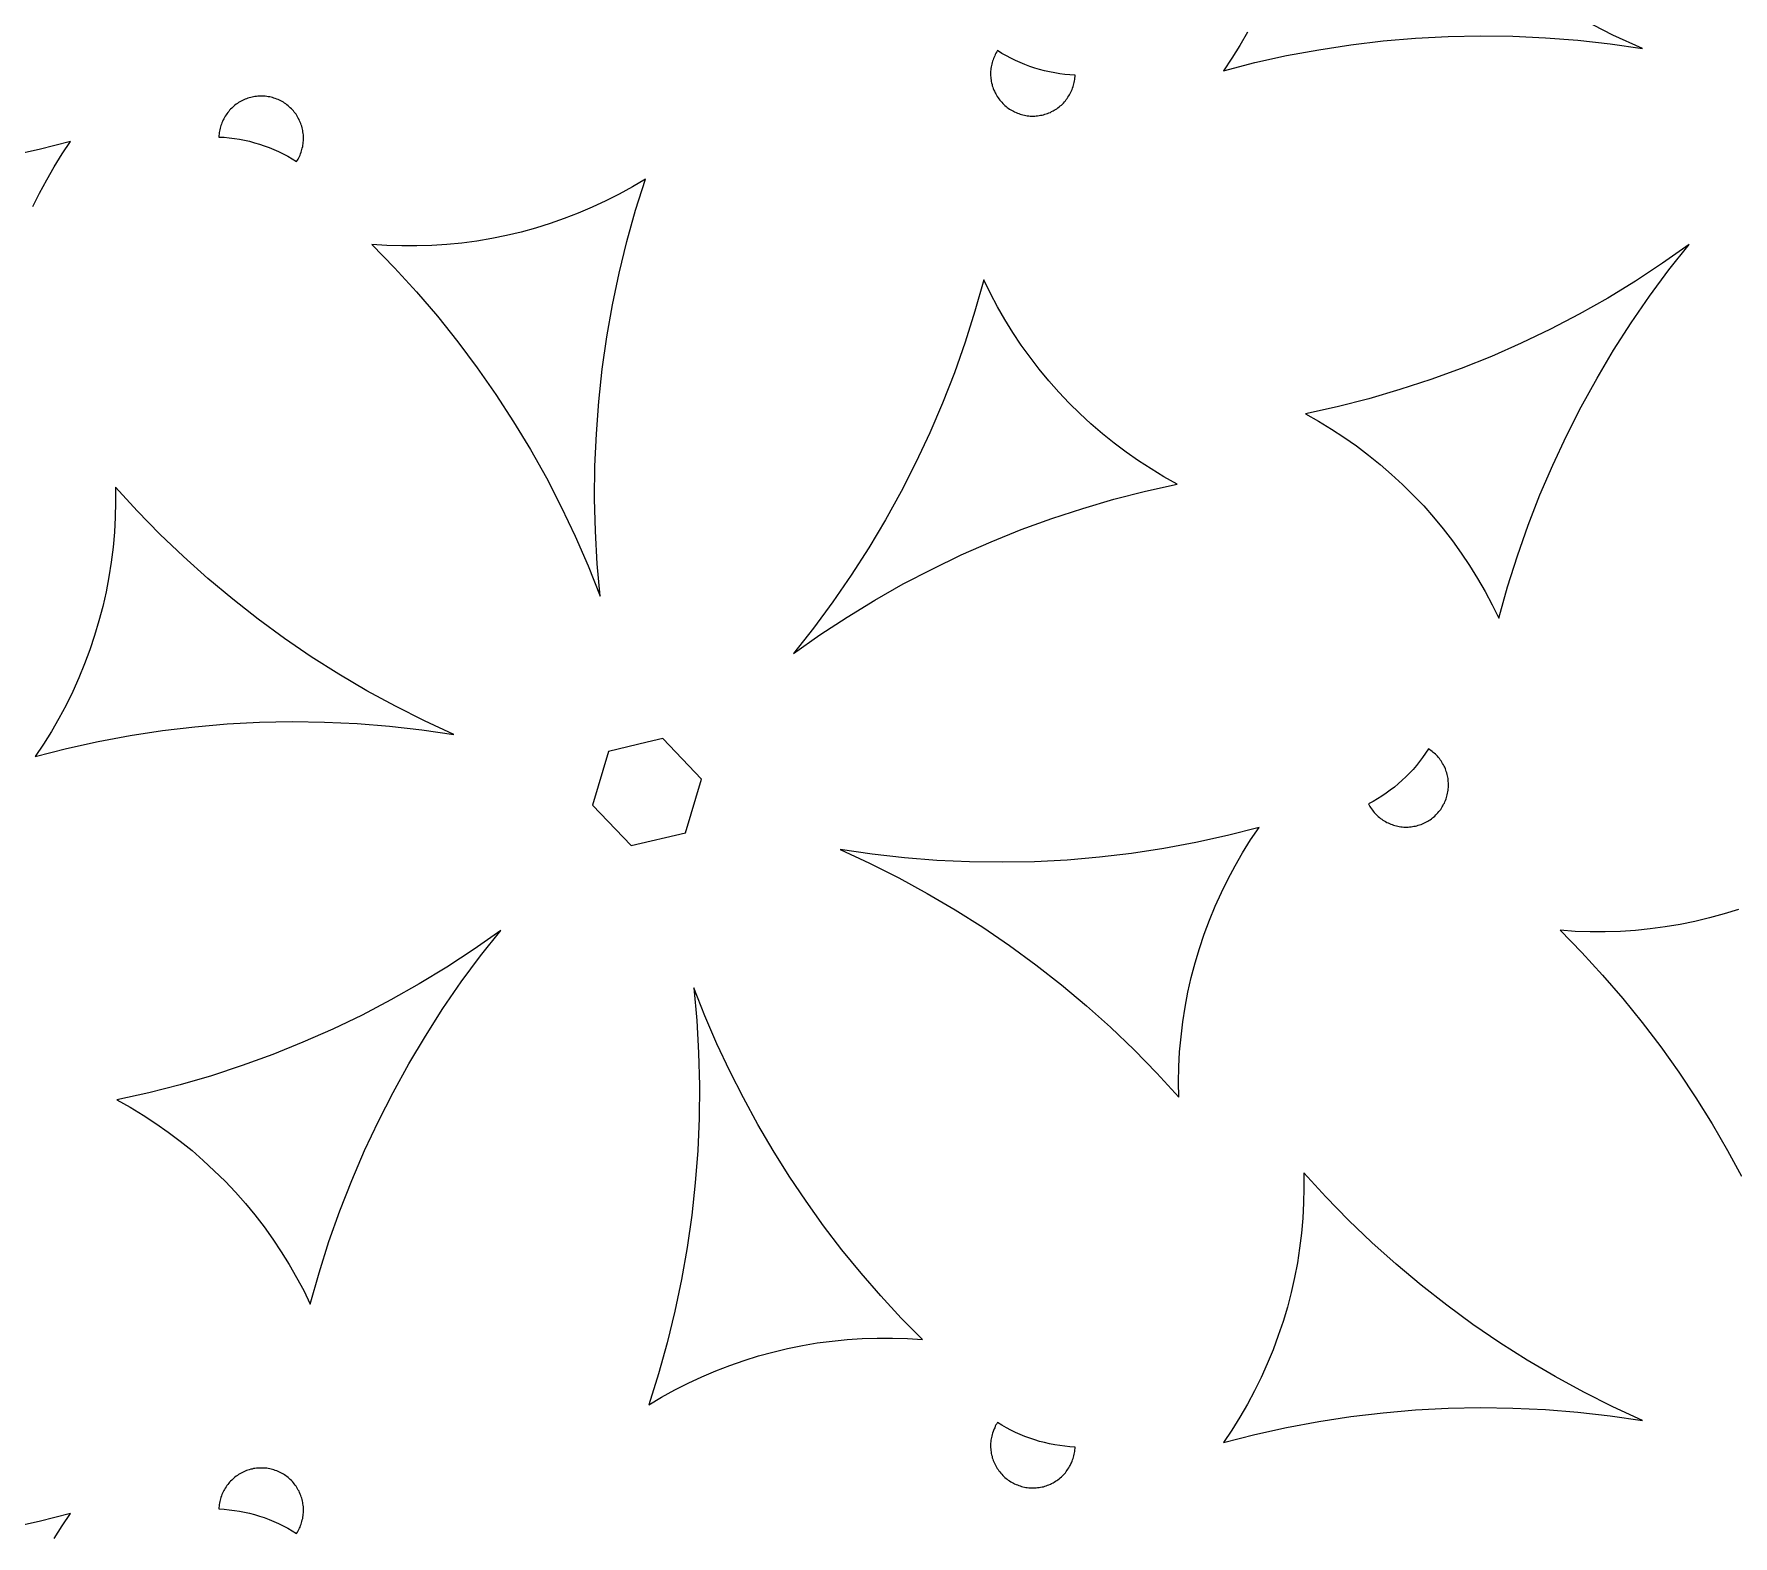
# Model space of a CAD drawing. Header units: millimetres. Extents: x 673 to 1358, y 599 to 1000.
# Drawn here: x 1140.5 to 1260.9, y 674.7 to 781.1 of the extents above; entities that cross this region are included whole.
import ezdxf

# ---------------------------------------------------------------- set-up
doc = ezdxf.new("R2010")
doc.units = ezdxf.units.MM
doc.layers.add('Layer 01', color=12, linetype='Continuous', true_color=0xde0000)

msp = doc.modelspace()

# ---------------------------------------------------------------- linework, layer by layer
at = {"layer": 'Layer 01'}
for p, q in [((1226.5, 781.2), (1225.96, 780.27)), ((1252.39, 781.01), (1250.33, 782.05)), ((1208.8, 779.91), (1208.75, 779.82)), ((1209.11, 779.71), (1208.8, 779.91)), ((1225.96, 780.27), (1225.4, 779.37)), ((1229.28, 779.55), (1231.55, 779.97)), ((1231.55, 779.97), (1233.82, 780.32)), ((1233.82, 780.32), (1236.11, 780.6)), ((1236.11, 780.6), (1238.41, 780.79)), ((1238.41, 780.79), (1240.71, 780.91)), ((1240.71, 780.91), (1243.01, 780.96)), ((1243.01, 780.96), (1245.31, 780.93)), ((1245.31, 780.93), (1247.61, 780.82)), ((1247.61, 780.82), (1249.91, 780.64)), ((1249.91, 780.64), (1252.2, 780.38)), ((1252.2, 780.38), (1254.48, 780.05)), ((1254.48, 780.05), (1252.39, 781.01)), ((1208.35, 778.75), (1208.33, 778.64)), ((1208.37, 778.85), (1208.35, 778.75)), ((1208.39, 778.95), (1208.37, 778.85)), ((1208.42, 779.05), (1208.39, 778.95)), ((1208.45, 779.15), (1208.42, 779.05)), ((1208.48, 779.25), (1208.45, 779.15)), ((1208.51, 779.35), (1208.48, 779.25)), ((1208.55, 779.45), (1208.51, 779.35)), ((1208.6, 779.54), (1208.55, 779.45)), ((1208.64, 779.64), (1208.6, 779.54)), ((1208.69, 779.73), (1208.64, 779.64)), ((1208.75, 779.82), (1208.69, 779.73)), ((1209.43, 779.53), (1209.11, 779.71)), ((1209.75, 779.36), (1209.43, 779.53)), ((1210.08, 779.2), (1209.75, 779.36)), ((1210.41, 779.05), (1210.08, 779.2)), ((1210.74, 778.91), (1210.41, 779.05)), ((1211.09, 778.78), (1210.74, 778.91)), ((1211.43, 778.67), (1211.09, 778.78)), ((1225.4, 779.37), (1224.8, 778.48)), ((1224.8, 778.48), (1227.03, 779.05)), ((1227.03, 779.05), (1229.28, 779.55)), ((1208.32, 778.54), (1208.31, 778.44)), ((1208.31, 778.44), (1208.31, 778.33)), ((1208.31, 778.33), (1208.31, 778.23)), ((1208.31, 778.23), (1208.31, 778.12)), ((1208.31, 778.12), (1208.32, 778.02)), ((1208.33, 778.64), (1208.32, 778.54)), ((1208.32, 778.02), (1208.33, 777.92)), ((1208.33, 777.92), (1208.34, 777.81)), ((1208.34, 777.81), (1208.36, 777.71)), ((1208.36, 777.71), (1208.38, 777.61)), ((1208.38, 777.61), (1208.41, 777.51)), ((1208.41, 777.51), (1208.43, 777.41)), ((1211.78, 778.57), (1211.43, 778.67)), ((1212.13, 778.47), (1211.78, 778.57)), ((1212.49, 778.39), (1212.13, 778.47)), ((1212.85, 778.32), (1212.49, 778.39)), ((1213.21, 778.27), (1212.85, 778.32)), ((1213.57, 778.22), (1213.21, 778.27)), ((1213.93, 778.19), (1213.57, 778.22)), ((1214.3, 778.17), (1213.93, 778.19)), ((1214.18, 777.45), (1214.21, 777.55)), ((1214.21, 777.55), (1214.23, 777.65)), ((1214.23, 777.65), (1214.25, 777.76)), ((1214.25, 777.76), (1214.27, 777.86)), ((1214.27, 777.86), (1214.28, 777.96)), ((1214.28, 777.96), (1214.29, 778.07)), ((1214.29, 778.07), (1214.3, 778.17)), ((1155.22, 776.32), (1155.13, 776.27)), ((1155.31, 776.37), (1155.22, 776.32)), ((1155.4, 776.41), (1155.31, 776.37)), ((1155.5, 776.46), (1155.4, 776.41)), ((1155.6, 776.49), (1155.5, 776.46)), ((1155.7, 776.53), (1155.6, 776.49)), ((1155.79, 776.56), (1155.7, 776.53)), ((1155.9, 776.59), (1155.79, 776.56)), ((1156, 776.61), (1155.9, 776.59)), ((1156.1, 776.63), (1156, 776.61)), ((1156.2, 776.65), (1156.1, 776.63)), ((1156.31, 776.66), (1156.2, 776.65)), ((1156.41, 776.67), (1156.31, 776.66)), ((1156.51, 776.68), (1156.41, 776.67)), ((1156.62, 776.68), (1156.51, 776.68)), ((1156.72, 776.68), (1156.62, 776.68)), ((1156.83, 776.68), (1156.72, 776.68)), ((1156.93, 776.67), (1156.83, 776.68)), ((1157.03, 776.66), (1156.93, 776.67)), ((1157.14, 776.64), (1157.03, 776.66)), ((1157.24, 776.62), (1157.14, 776.64)), ((1157.34, 776.6), (1157.24, 776.62)), ((1157.44, 776.57), (1157.34, 776.6)), ((1157.54, 776.54), (1157.44, 776.57)), ((1157.64, 776.51), (1157.54, 776.54)), ((1157.74, 776.47), (1157.64, 776.51)), ((1157.84, 776.43), (1157.74, 776.47)), ((1157.93, 776.39), (1157.84, 776.43)), ((1158.02, 776.34), (1157.93, 776.39)), ((1158.12, 776.29), (1158.02, 776.34)), ((1158.21, 776.24), (1158.12, 776.29)), ((1208.43, 777.41), (1208.47, 777.31)), ((1208.47, 777.31), (1208.5, 777.21)), ((1208.5, 777.21), (1208.54, 777.11)), ((1208.54, 777.11), (1208.58, 777.02)), ((1208.58, 777.02), (1208.63, 776.92)), ((1208.63, 776.92), (1208.67, 776.83)), ((1208.67, 776.83), (1208.72, 776.74)), ((1208.72, 776.74), (1208.78, 776.65)), ((1208.78, 776.65), (1208.84, 776.56)), ((1208.84, 776.56), (1208.9, 776.48)), ((1208.9, 776.48), (1208.96, 776.4)), ((1208.96, 776.4), (1209.03, 776.31)), ((1209.03, 776.31), (1209.1, 776.24)), ((1213.54, 776.27), (1213.61, 776.35)), ((1213.61, 776.35), (1213.67, 776.43)), ((1213.67, 776.43), (1213.74, 776.52)), ((1213.74, 776.52), (1213.79, 776.6)), ((1213.79, 776.6), (1213.85, 776.69)), ((1213.85, 776.69), (1213.9, 776.78)), ((1213.9, 776.78), (1213.95, 776.87)), ((1213.95, 776.87), (1214, 776.96)), ((1214, 776.96), (1214.04, 777.06)), ((1214.04, 777.06), (1214.08, 777.15)), ((1214.08, 777.15), (1214.12, 777.25)), ((1214.12, 777.25), (1214.16, 777.35)), ((1214.16, 777.35), (1214.18, 777.45)), ((1153.99, 775.08), (1153.94, 774.99)), ((1154.04, 775.17), (1153.99, 775.08)), ((1154.09, 775.26), (1154.04, 775.17)), ((1154.15, 775.35), (1154.09, 775.26)), ((1154.21, 775.43), (1154.15, 775.35)), ((1154.27, 775.52), (1154.21, 775.43)), ((1154.34, 775.6), (1154.27, 775.52)), ((1154.4, 775.68), (1154.34, 775.6)), ((1154.47, 775.75), (1154.4, 775.68)), ((1154.55, 775.83), (1154.47, 775.75)), ((1154.62, 775.9), (1154.55, 775.83)), ((1154.7, 775.97), (1154.62, 775.9)), ((1154.78, 776.04), (1154.7, 775.97)), ((1154.87, 776.1), (1154.78, 776.04)), ((1154.95, 776.16), (1154.87, 776.1)), ((1155.04, 776.22), (1154.95, 776.16)), ((1155.13, 776.27), (1155.04, 776.22)), ((1158.29, 776.19), (1158.21, 776.24)), ((1158.38, 776.13), (1158.29, 776.19)), ((1158.46, 776.06), (1158.38, 776.13)), ((1158.54, 776), (1158.46, 776.06)), ((1158.62, 775.93), (1158.54, 776)), ((1158.7, 775.86), (1158.62, 775.93)), ((1158.78, 775.79), (1158.7, 775.86)), ((1158.85, 775.71), (1158.78, 775.79)), ((1158.92, 775.63), (1158.85, 775.71)), ((1158.98, 775.55), (1158.92, 775.63)), ((1159.05, 775.47), (1158.98, 775.55)), ((1159.11, 775.39), (1159.05, 775.47)), ((1159.16, 775.3), (1159.11, 775.39)), ((1159.22, 775.21), (1159.16, 775.3)), ((1159.27, 775.12), (1159.22, 775.21)), ((1159.32, 775.03), (1159.27, 775.12)), ((1209.1, 776.24), (1209.17, 776.16)), ((1209.17, 776.16), (1209.24, 776.09)), ((1209.24, 776.09), (1209.32, 776.02)), ((1209.32, 776.02), (1209.4, 775.95)), ((1209.4, 775.95), (1209.48, 775.88)), ((1209.48, 775.88), (1209.56, 775.82)), ((1209.56, 775.82), (1209.65, 775.76)), ((1209.65, 775.76), (1209.74, 775.71)), ((1209.74, 775.71), (1209.83, 775.65)), ((1209.83, 775.65), (1209.92, 775.61)), ((1209.92, 775.61), (1210.01, 775.56)), ((1210.01, 775.56), (1210.11, 775.52)), ((1210.11, 775.52), (1210.21, 775.48)), ((1210.21, 775.48), (1210.3, 775.44)), ((1210.3, 775.44), (1210.4, 775.41)), ((1210.4, 775.41), (1210.5, 775.38)), ((1210.5, 775.38), (1210.6, 775.35)), ((1210.6, 775.35), (1210.7, 775.33)), ((1210.7, 775.33), (1210.81, 775.31)), ((1210.81, 775.31), (1210.91, 775.29)), ((1210.91, 775.29), (1211.01, 775.28)), ((1211.01, 775.28), (1211.12, 775.27)), ((1211.12, 775.27), (1211.22, 775.27)), ((1211.22, 775.27), (1211.33, 775.27)), ((1211.33, 775.27), (1211.43, 775.27)), ((1211.43, 775.27), (1211.53, 775.28)), ((1211.53, 775.28), (1211.64, 775.29)), ((1211.64, 775.29), (1211.74, 775.3)), ((1211.74, 775.3), (1211.84, 775.32)), ((1211.84, 775.32), (1211.95, 775.34)), ((1211.95, 775.34), (1212.05, 775.36)), ((1212.05, 775.36), (1212.15, 775.39)), ((1212.15, 775.39), (1212.25, 775.42)), ((1212.25, 775.42), (1212.35, 775.45)), ((1212.35, 775.45), (1212.44, 775.49)), ((1212.44, 775.49), (1212.54, 775.53)), ((1212.54, 775.53), (1212.63, 775.58)), ((1212.63, 775.58), (1212.73, 775.63)), ((1212.73, 775.63), (1212.82, 775.68)), ((1212.82, 775.68), (1212.91, 775.73)), ((1212.91, 775.73), (1212.99, 775.79)), ((1212.99, 775.79), (1213.08, 775.85)), ((1213.08, 775.85), (1213.16, 775.91)), ((1213.16, 775.91), (1213.24, 775.98)), ((1213.24, 775.98), (1213.32, 776.05)), ((1213.32, 776.05), (1213.4, 776.12)), ((1213.4, 776.12), (1213.47, 776.19)), ((1213.47, 776.19), (1213.54, 776.27)), ((1153.66, 773.99), (1153.65, 773.88)), ((1153.65, 773.88), (1153.65, 773.78)), ((1153.67, 774.09), (1153.66, 773.99)), ((1153.69, 774.19), (1153.67, 774.09)), ((1153.71, 774.3), (1153.69, 774.19)), ((1153.73, 774.4), (1153.71, 774.3)), ((1153.76, 774.5), (1153.73, 774.4)), ((1153.79, 774.6), (1153.76, 774.5)), ((1153.82, 774.7), (1153.79, 774.6)), ((1153.86, 774.79), (1153.82, 774.7)), ((1153.9, 774.89), (1153.86, 774.79)), ((1153.94, 774.99), (1153.9, 774.89)), ((1159.36, 774.93), (1159.32, 775.03)), ((1159.41, 774.84), (1159.36, 774.93)), ((1159.44, 774.74), (1159.41, 774.84)), ((1159.48, 774.64), (1159.44, 774.74)), ((1159.51, 774.54), (1159.48, 774.64)), ((1159.54, 774.44), (1159.51, 774.54)), ((1159.56, 774.34), (1159.54, 774.44)), ((1159.58, 774.24), (1159.56, 774.34)), ((1159.6, 774.14), (1159.58, 774.24)), ((1159.62, 774.03), (1159.6, 774.14)), ((1159.63, 773.93), (1159.62, 774.03)), ((1159.63, 773.82), (1159.63, 773.93)), ((1140.91, 772.89), (1138.66, 772.4)), ((1143.14, 773.47), (1140.91, 772.89)), ((1142.55, 772.58), (1143.14, 773.47)), ((1153.65, 773.78), (1154.01, 773.76)), ((1154.01, 773.76), (1154.38, 773.73)), ((1154.38, 773.73), (1154.74, 773.68)), ((1154.74, 773.68), (1155.1, 773.62)), ((1155.1, 773.62), (1155.46, 773.56)), ((1155.46, 773.56), (1155.81, 773.48)), ((1155.81, 773.48), (1156.16, 773.38)), ((1156.16, 773.38), (1156.51, 773.28)), ((1156.51, 773.28), (1156.86, 773.16)), ((1156.86, 773.16), (1157.2, 773.04)), ((1157.2, 773.04), (1157.54, 772.9)), ((1157.54, 772.9), (1157.87, 772.75)), ((1157.87, 772.75), (1158.2, 772.59)), ((1159.43, 772.6), (1159.47, 772.7)), ((1159.47, 772.7), (1159.5, 772.8)), ((1159.5, 772.8), (1159.53, 772.9)), ((1159.53, 772.9), (1159.55, 773)), ((1159.55, 773), (1159.58, 773.1)), ((1159.58, 773.1), (1159.59, 773.2)), ((1159.59, 773.2), (1159.61, 773.3)), ((1159.61, 773.3), (1159.62, 773.41)), ((1159.62, 773.41), (1159.63, 773.51)), ((1159.63, 773.72), (1159.63, 773.82)), ((1159.63, 773.62), (1159.63, 773.72)), ((1159.63, 773.51), (1159.63, 773.62)), ((1141.45, 770.75), (1141.98, 771.68)), ((1141.98, 771.68), (1142.55, 772.58)), ((1158.2, 772.59), (1158.52, 772.42)), ((1158.52, 772.42), (1158.83, 772.24)), ((1158.83, 772.24), (1159.14, 772.04)), ((1159.14, 772.04), (1159.2, 772.13)), ((1159.2, 772.13), (1159.25, 772.22)), ((1159.25, 772.22), (1159.3, 772.31)), ((1159.3, 772.31), (1159.35, 772.41)), ((1159.35, 772.41), (1159.39, 772.5)), ((1159.39, 772.5), (1159.43, 772.6)), ((1140.94, 769.81), (1141.45, 770.75)), ((1183.86, 770.8), (1182.94, 770.25)), ((1183.16, 768.6), (1183.86, 770.8)), ((1140.47, 768.85), (1140.94, 769.81)), ((1181.05, 769.25), (1180.09, 768.8)), ((1182, 769.74), (1181.05, 769.25)), ((1182.94, 770.25), (1182, 769.74)), ((1178.11, 768), (1177.1, 767.65)), ((1179.1, 768.39), (1178.11, 768)), ((1180.09, 768.8), (1179.1, 768.39)), ((1182.54, 766.38), (1183.16, 768.6)), ((1174.01, 766.8), (1172.97, 766.59)), ((1175.05, 767.05), (1174.01, 766.8)), ((1176.08, 767.33), (1175.05, 767.05)), ((1177.1, 767.65), (1176.08, 767.33)), ((1164.47, 766.17), (1166.08, 764.52)), ((1165.53, 766.1), (1164.47, 766.17)), ((1166.6, 766.06), (1165.53, 766.1)), ((1167.67, 766.06), (1166.6, 766.06)), ((1168.73, 766.09), (1167.67, 766.06)), ((1169.8, 766.16), (1168.73, 766.09)), ((1170.86, 766.27), (1169.8, 766.16)), ((1171.92, 766.41), (1170.86, 766.27)), ((1172.97, 766.59), (1171.92, 766.41)), ((1181.99, 764.14), (1182.54, 766.38)), ((1257.79, 766.17), (1255.91, 764.84)), ((1256.36, 764.36), (1257.79, 766.17)), ((1166.08, 764.52), (1167.63, 762.82)), ((1255.91, 764.84), (1253.98, 763.57)), ((1254.99, 762.51), (1256.36, 764.36)), ((1181.52, 761.89), (1181.99, 764.14)), ((1207.82, 763.66), (1207.2, 761.44)), ((1208.29, 762.7), (1207.82, 763.66)), ((1253.98, 763.57), (1252.02, 762.37)), ((1167.63, 762.82), (1169.13, 761.08)), ((1181.12, 759.62), (1181.52, 761.89)), ((1208.79, 761.76), (1208.29, 762.7)), ((1252.02, 762.37), (1250.01, 761.24)), ((1253.69, 760.61), (1254.99, 762.51)), ((1169.13, 761.08), (1170.57, 759.28)), ((1207.2, 761.44), (1206.51, 759.25)), ((1209.32, 760.84), (1208.79, 761.76)), ((1209.89, 759.93), (1209.32, 760.84)), ((1250.01, 761.24), (1247.97, 760.17)), ((1180.8, 757.34), (1181.12, 759.62)), ((1210.48, 759.04), (1209.89, 759.93)), ((1247.97, 760.17), (1245.89, 759.17)), ((1252.44, 758.67), (1253.69, 760.61)), ((1170.57, 759.28), (1171.95, 757.43)), ((1206.51, 759.25), (1205.74, 757.08)), ((1211.1, 758.18), (1210.48, 759.04)), ((1243.79, 758.24), (1241.65, 757.38)), ((1245.89, 759.17), (1243.79, 758.24)), ((1251.27, 756.69), (1252.44, 758.67)), ((1171.95, 757.43), (1173.27, 755.54)), ((1180.55, 755.05), (1180.8, 757.34)), ((1205.74, 757.08), (1204.9, 754.93)), ((1211.76, 757.33), (1211.1, 758.18)), ((1212.43, 756.51), (1211.76, 757.33)), ((1241.65, 757.38), (1239.49, 756.59)), ((1213.14, 755.71), (1212.43, 756.51)), ((1237.3, 755.88), (1235.09, 755.23)), ((1239.49, 756.59), (1237.3, 755.88)), ((1250.15, 754.67), (1251.27, 756.69)), ((1173.27, 755.54), (1174.52, 753.61)), ((1180.38, 752.75), (1180.55, 755.05)), ((1204.9, 754.93), (1204, 752.81)), ((1213.88, 754.93), (1213.14, 755.71)), ((1214.63, 754.18), (1213.88, 754.93)), ((1232.85, 754.66), (1230.61, 754.16)), ((1235.09, 755.23), (1232.85, 754.66)), ((1249.11, 752.62), (1250.15, 754.67)), ((1174.52, 753.61), (1175.72, 751.64)), ((1215.42, 753.46), (1214.63, 754.18)), ((1216.23, 752.76), (1215.42, 753.46)), ((1230.61, 754.16), (1231.54, 753.64)), ((1231.54, 753.64), (1232.45, 753.09)), ((1180.28, 750.45), (1180.38, 752.75)), ((1204, 752.81), (1203.02, 750.73)), ((1217.06, 752.09), (1216.23, 752.76)), ((1232.45, 753.09), (1233.34, 752.51)), ((1233.34, 752.51), (1234.22, 751.89)), ((1248.13, 750.53), (1249.11, 752.62)), ((1175.72, 751.64), (1176.84, 749.63)), ((1217.91, 751.45), (1217.06, 752.09)), ((1218.78, 750.84), (1217.91, 751.45)), ((1234.22, 751.89), (1235.07, 751.25)), ((1235.07, 751.25), (1235.9, 750.58)), ((1180.26, 748.15), (1180.28, 750.45)), ((1203.02, 750.73), (1201.97, 748.67)), ((1219.68, 750.26), (1218.78, 750.84)), ((1220.59, 749.71), (1219.68, 750.26)), ((1235.9, 750.58), (1236.71, 749.88)), ((1236.71, 749.88), (1237.49, 749.16)), ((1247.22, 748.42), (1248.13, 750.53)), ((1147.86, 747.29), (1146.31, 748.98)), ((1146.31, 748.98), (1146.32, 747.92)), ((1176.84, 749.63), (1177.9, 747.58)), ((1201.97, 748.67), (1200.86, 746.66)), ((1217.04, 748.11), (1219.27, 748.69)), ((1219.27, 748.69), (1221.52, 749.18)), ((1221.52, 749.18), (1220.59, 749.71)), ((1237.49, 749.16), (1238.25, 748.41)), ((1146.32, 747.92), (1146.3, 746.85)), ((1177.9, 747.58), (1178.89, 745.5)), ((1180.32, 745.85), (1180.26, 748.15)), ((1212.64, 746.75), (1214.83, 747.47)), ((1214.83, 747.47), (1217.04, 748.11)), ((1238.25, 748.41), (1238.99, 747.64)), ((1238.99, 747.64), (1239.69, 746.84)), ((1246.39, 746.27), (1247.22, 748.42)), ((1146.3, 746.85), (1146.24, 745.78)), ((1149.47, 745.64), (1147.86, 747.29)), ((1200.86, 746.66), (1199.68, 744.68)), ((1210.48, 745.96), (1212.64, 746.75)), ((1239.69, 746.84), (1240.37, 746.01)), ((1245.62, 744.1), (1246.39, 746.27)), ((1146.24, 745.78), (1146.15, 744.72)), ((1151.14, 744.05), (1149.47, 745.64)), ((1178.89, 745.5), (1179.81, 743.39)), ((1180.45, 743.55), (1180.32, 745.85)), ((1206.23, 744.17), (1208.34, 745.1)), ((1208.34, 745.1), (1210.48, 745.96)), ((1240.37, 746.01), (1241.02, 745.17)), ((1241.02, 745.17), (1241.65, 744.3)), ((1146.15, 744.72), (1146.02, 743.66)), ((1152.85, 742.51), (1151.14, 744.05)), ((1199.68, 744.68), (1198.44, 742.74)), ((1204.16, 743.17), (1206.23, 744.17)), ((1241.65, 744.3), (1242.24, 743.41)), ((1244.93, 741.9), (1245.62, 744.1)), ((1145.85, 742.61), (1145.65, 741.56)), ((1146.02, 743.66), (1145.85, 742.61)), ((1179.81, 743.39), (1180.66, 741.25)), ((1180.66, 741.25), (1180.45, 743.55)), ((1198.44, 742.74), (1197.13, 740.84)), ((1202.12, 742.11), (1204.16, 743.17)), ((1242.24, 743.41), (1242.8, 742.51)), ((1145.65, 741.56), (1145.42, 740.52)), ((1154.62, 741.03), (1152.85, 742.51)), ((1200.11, 740.97), (1202.12, 742.11)), ((1242.8, 742.51), (1243.34, 741.58)), ((1243.34, 741.58), (1243.84, 740.64)), ((1244.31, 739.68), (1244.93, 741.9)), ((1145.42, 740.52), (1145.15, 739.49)), ((1156.43, 739.61), (1154.62, 741.03)), ((1197.13, 740.84), (1195.77, 738.99)), ((1198.15, 739.77), (1200.11, 740.97)), ((1243.84, 740.64), (1244.31, 739.68)), ((1145.15, 739.49), (1144.84, 738.46)), ((1158.29, 738.25), (1156.43, 739.61)), ((1195.77, 738.99), (1194.34, 737.18)), ((1196.22, 738.51), (1198.15, 739.77)), ((1144.84, 738.46), (1144.51, 737.45)), ((1160.19, 736.95), (1158.29, 738.25)), ((1194.34, 737.18), (1196.22, 738.51)), ((1144.51, 737.45), (1144.13, 736.45)), ((1162.14, 735.72), (1160.19, 736.95)), ((1143.73, 735.46), (1143.29, 734.49)), ((1144.13, 736.45), (1143.73, 735.46)), ((1164.12, 734.55), (1162.14, 735.72)), ((1143.29, 734.49), (1142.82, 733.53)), ((1166.15, 733.45), (1164.12, 734.55)), ((1142.82, 733.53), (1142.31, 732.59)), ((1168.2, 732.41), (1166.15, 733.45)), ((1142.31, 732.59), (1141.78, 731.67)), ((1149.64, 731.72), (1151.93, 731.99)), ((1151.93, 731.99), (1154.22, 732.19)), ((1154.22, 732.19), (1156.52, 732.31)), ((1156.52, 732.31), (1158.83, 732.36)), ((1158.83, 732.36), (1161.13, 732.32)), ((1161.13, 732.32), (1163.43, 732.22)), ((1163.43, 732.22), (1165.73, 732.04)), ((1165.73, 732.04), (1168.01, 731.78)), ((1168.01, 731.78), (1170.29, 731.44)), ((1170.29, 731.44), (1168.2, 732.41)), ((1141.21, 730.76), (1140.62, 729.88)), ((1141.78, 731.67), (1141.21, 730.76)), ((1142.85, 730.45), (1145.1, 730.95)), ((1145.1, 730.95), (1147.36, 731.37)), ((1147.36, 731.37), (1149.64, 731.72)), ((1183.97, 730.9), (1181.25, 730.25)), ((1185.1, 731.17), (1183.97, 730.9)), ((1187.83, 728.29), (1185.1, 731.17)), ((1140.62, 729.88), (1142.85, 730.45)), ((1181.25, 730.25), (1180.11, 726.45)), ((1238.7, 729.53), (1238.47, 729.25)), ((1238.91, 729.82), (1238.7, 729.53)), ((1239.12, 730.12), (1238.91, 729.82)), ((1239.32, 730.43), (1239.12, 730.12)), ((1239.41, 730.37), (1239.32, 730.43)), ((1239.5, 730.31), (1239.41, 730.37)), ((1239.58, 730.25), (1239.5, 730.31)), ((1239.66, 730.18), (1239.58, 730.25)), ((1239.74, 730.12), (1239.66, 730.18)), ((1239.82, 730.05), (1239.74, 730.12)), ((1239.89, 729.97), (1239.82, 730.05)), ((1239.96, 729.9), (1239.89, 729.97)), ((1240.03, 729.82), (1239.96, 729.9)), ((1240.1, 729.74), (1240.03, 729.82)), ((1240.16, 729.65), (1240.1, 729.74)), ((1240.22, 729.57), (1240.16, 729.65)), ((1240.28, 729.48), (1240.22, 729.57)), ((1240.33, 729.39), (1240.28, 729.48)), ((1240.38, 729.3), (1240.33, 729.39)), ((1186.7, 724.49), (1187.83, 728.29)), ((1237.46, 728.2), (1237.19, 727.96)), ((1237.73, 728.45), (1237.46, 728.2)), ((1237.98, 728.71), (1237.73, 728.45)), ((1238.23, 728.97), (1237.98, 728.71)), ((1238.47, 729.25), (1238.23, 728.97)), ((1240.43, 729.21), (1240.38, 729.3)), ((1240.48, 729.12), (1240.43, 729.21)), ((1240.52, 729.02), (1240.48, 729.12)), ((1240.56, 728.92), (1240.52, 729.02)), ((1240.59, 728.82), (1240.56, 728.92)), ((1240.62, 728.72), (1240.59, 728.82)), ((1240.65, 728.62), (1240.62, 728.72)), ((1240.67, 728.52), (1240.65, 728.62)), ((1240.69, 728.42), (1240.67, 728.52)), ((1240.71, 728.32), (1240.69, 728.42)), ((1240.72, 728.21), (1240.71, 728.32)), ((1240.73, 728.11), (1240.72, 728.21)), ((1236.02, 727.08), (1235.71, 726.89)), ((1236.32, 727.29), (1236.02, 727.08)), ((1236.62, 727.5), (1236.32, 727.29)), ((1236.91, 727.72), (1236.62, 727.5)), ((1237.19, 727.96), (1236.91, 727.72)), ((1240.57, 726.88), (1240.6, 726.98)), ((1240.6, 726.98), (1240.63, 727.08)), ((1240.63, 727.08), (1240.66, 727.18)), ((1240.66, 727.18), (1240.68, 727.28)), ((1240.68, 727.28), (1240.7, 727.38)), ((1240.7, 727.38), (1240.72, 727.49)), ((1240.72, 727.49), (1240.73, 727.59)), ((1240.74, 728.01), (1240.73, 728.11)), ((1240.73, 727.59), (1240.74, 727.69)), ((1240.74, 727.9), (1240.74, 728.01)), ((1240.74, 727.8), (1240.74, 727.9)), ((1240.74, 727.69), (1240.74, 727.8)), ((1180.11, 726.45), (1182.84, 723.57)), ((1235.4, 726.71), (1235.07, 726.54)), ((1235.07, 726.54), (1235.12, 726.44)), ((1235.12, 726.44), (1235.17, 726.35)), ((1235.17, 726.35), (1235.23, 726.27)), ((1235.23, 726.27), (1235.29, 726.18)), ((1235.29, 726.18), (1235.35, 726.09)), ((1235.35, 726.09), (1235.41, 726.01)), ((1235.71, 726.89), (1235.4, 726.71)), ((1235.41, 726.01), (1235.48, 725.93)), ((1235.48, 725.93), (1235.55, 725.85)), ((1235.55, 725.85), (1235.62, 725.78)), ((1235.62, 725.78), (1235.69, 725.7)), ((1239.77, 725.67), (1239.85, 725.75)), ((1239.85, 725.75), (1239.92, 725.82)), ((1239.92, 725.82), (1239.99, 725.9)), ((1239.99, 725.9), (1240.06, 725.98)), ((1240.06, 725.98), (1240.12, 726.06)), ((1240.12, 726.06), (1240.19, 726.14)), ((1240.19, 726.14), (1240.24, 726.23)), ((1240.24, 726.23), (1240.3, 726.31)), ((1240.3, 726.31), (1240.35, 726.4)), ((1240.35, 726.4), (1240.4, 726.5)), ((1240.4, 726.5), (1240.45, 726.59)), ((1240.45, 726.59), (1240.49, 726.68)), ((1240.49, 726.68), (1240.53, 726.78)), ((1240.53, 726.78), (1240.57, 726.88)), ((1227.33, 724.86), (1225.09, 724.29)), ((1226.73, 723.98), (1227.33, 724.86)), ((1235.69, 725.7), (1235.77, 725.63)), ((1235.77, 725.63), (1235.85, 725.57)), ((1235.85, 725.57), (1235.93, 725.5)), ((1235.93, 725.5), (1236.02, 725.44)), ((1236.02, 725.44), (1236.1, 725.38)), ((1236.1, 725.38), (1236.19, 725.33)), ((1236.19, 725.33), (1236.28, 725.27)), ((1236.28, 725.27), (1236.37, 725.22)), ((1236.37, 725.22), (1236.47, 725.18)), ((1236.47, 725.18), (1236.56, 725.13)), ((1236.56, 725.13), (1236.66, 725.09)), ((1236.66, 725.09), (1236.76, 725.06)), ((1236.76, 725.06), (1236.85, 725.02)), ((1236.85, 725.02), (1236.95, 725)), ((1236.95, 725), (1237.06, 724.97)), ((1237.06, 724.97), (1237.16, 724.95)), ((1237.16, 724.95), (1237.26, 724.93)), ((1237.26, 724.93), (1237.36, 724.91)), ((1237.36, 724.91), (1237.47, 724.9)), ((1237.47, 724.9), (1237.57, 724.89)), ((1237.57, 724.89), (1237.67, 724.89)), ((1237.67, 724.89), (1237.78, 724.89)), ((1237.78, 724.89), (1237.88, 724.89)), ((1237.88, 724.89), (1237.99, 724.9)), ((1237.99, 724.9), (1238.09, 724.91)), ((1238.09, 724.91), (1238.19, 724.92)), ((1238.19, 724.92), (1238.3, 724.94)), ((1238.3, 724.94), (1238.4, 724.96)), ((1238.4, 724.96), (1238.5, 724.98)), ((1238.5, 724.98), (1238.6, 725.01)), ((1238.6, 725.01), (1238.7, 725.04)), ((1238.7, 725.04), (1238.8, 725.08)), ((1238.8, 725.08), (1238.9, 725.12)), ((1238.9, 725.12), (1238.99, 725.16)), ((1238.99, 725.16), (1239.09, 725.2)), ((1239.09, 725.2), (1239.18, 725.25)), ((1239.18, 725.25), (1239.27, 725.3)), ((1239.27, 725.3), (1239.36, 725.36)), ((1239.36, 725.36), (1239.45, 725.41)), ((1239.45, 725.41), (1239.53, 725.47)), ((1239.53, 725.47), (1239.61, 725.54)), ((1239.61, 725.54), (1239.69, 725.6)), ((1239.69, 725.6), (1239.77, 725.67)), ((1182.84, 723.57), (1186.7, 724.49)), ((1220.58, 723.37), (1218.3, 723.02)), ((1222.85, 723.79), (1220.58, 723.37)), ((1225.09, 724.29), (1222.85, 723.79)), ((1226.16, 723.07), (1226.73, 723.98)), ((1199.93, 722.96), (1197.65, 723.3)), ((1197.65, 723.3), (1199.74, 722.33)), ((1199.74, 722.33), (1201.8, 721.3)), ((1202.22, 722.71), (1199.93, 722.96)), ((1204.51, 722.52), (1202.22, 722.71)), ((1206.82, 722.42), (1204.51, 722.52)), ((1209.12, 722.39), (1206.82, 722.42)), ((1211.42, 722.43), (1209.12, 722.39)), ((1213.72, 722.55), (1211.42, 722.43)), ((1216.02, 722.75), (1213.72, 722.55)), ((1218.3, 723.02), (1216.02, 722.75)), ((1225.13, 721.21), (1225.63, 722.15)), ((1225.63, 722.15), (1226.16, 723.07)), ((1201.8, 721.3), (1203.82, 720.19)), ((1224.66, 720.25), (1225.13, 721.21)), ((1203.82, 720.19), (1205.8, 719.02)), ((1224.22, 719.28), (1224.66, 720.25)), ((1205.8, 719.02), (1207.75, 717.79)), ((1223.81, 718.29), (1224.22, 719.28)), ((1260.27, 718.73), (1259.24, 718.45)), ((1261.28, 719.05), (1260.27, 718.73)), ((1173.61, 717.56), (1171.72, 716.23)), ((1172.18, 715.76), (1173.61, 717.56)), ((1207.75, 717.79), (1209.65, 716.49)), ((1223.44, 717.29), (1223.81, 718.29)), ((1249.72, 717.49), (1248.65, 717.57)), ((1248.65, 717.57), (1250.18, 716.01)), ((1250.78, 717.46), (1249.72, 717.49)), ((1251.85, 717.46), (1250.78, 717.46)), ((1252.92, 717.49), (1251.85, 717.46)), ((1253.98, 717.56), (1252.92, 717.49)), ((1255.04, 717.67), (1253.98, 717.56)), ((1256.1, 717.81), (1255.04, 717.67)), ((1257.15, 717.99), (1256.1, 717.81)), ((1258.2, 718.2), (1257.15, 717.99)), ((1259.24, 718.45), (1258.2, 718.2)), ((1171.72, 716.23), (1169.8, 714.97)), ((1209.65, 716.49), (1211.51, 715.13)), ((1222.79, 715.26), (1223.1, 716.28)), ((1223.1, 716.28), (1223.44, 717.29)), ((1169.8, 714.97), (1167.83, 713.77)), ((1170.81, 713.91), (1172.18, 715.76)), ((1211.51, 715.13), (1213.33, 713.71)), ((1222.52, 714.22), (1222.79, 715.26)), ((1250.18, 716.01), (1251.66, 714.4)), ((1167.83, 713.77), (1165.83, 712.64)), ((1169.51, 712.02), (1170.81, 713.91)), ((1213.33, 713.71), (1215.09, 712.23)), ((1222.29, 713.18), (1222.52, 714.22)), ((1251.66, 714.4), (1253.09, 712.74)), ((1165.83, 712.64), (1163.79, 711.57)), ((1188.07, 711.5), (1187.28, 713.49)), ((1187.28, 713.49), (1187.49, 711.19)), ((1222.09, 712.13), (1222.29, 713.18)), ((1253.09, 712.74), (1254.46, 711.05)), ((1163.79, 711.57), (1161.71, 710.57)), ((1168.27, 710.08), (1169.51, 712.02)), ((1188.92, 709.53), (1188.07, 711.5)), ((1215.09, 712.23), (1216.81, 710.7)), ((1221.93, 711.08), (1222.09, 712.13)), ((1161.71, 710.57), (1159.6, 709.64)), ((1187.49, 711.19), (1187.62, 708.89)), ((1216.81, 710.7), (1218.47, 709.1)), ((1221.8, 710.02), (1221.93, 711.08)), ((1254.46, 711.05), (1255.79, 709.31)), ((1159.6, 709.64), (1157.47, 708.78)), ((1167.09, 708.11), (1168.27, 710.08)), ((1187.62, 708.89), (1187.68, 706.58)), ((1189.83, 707.6), (1188.92, 709.53)), ((1218.47, 709.1), (1220.08, 707.46)), ((1221.65, 707.89), (1221.7, 708.96)), ((1221.7, 708.96), (1221.8, 710.02)), ((1255.79, 709.31), (1257.05, 707.53)), ((1155.3, 707.99), (1153.11, 707.27)), ((1157.47, 708.78), (1155.3, 707.99)), ((1165.98, 706.09), (1167.09, 708.11)), ((1221.62, 706.82), (1221.65, 707.89)), ((1150.9, 706.63), (1148.67, 706.06)), ((1153.11, 707.27), (1150.9, 706.63)), ((1187.68, 706.58), (1187.66, 704.27)), ((1190.8, 705.69), (1189.83, 707.6)), ((1220.08, 707.46), (1221.64, 705.76)), ((1221.64, 705.76), (1221.62, 706.82)), ((1257.05, 707.53), (1258.26, 705.71)), ((1148.67, 706.06), (1146.42, 705.56)), ((1146.42, 705.56), (1147.36, 705.03)), ((1164.94, 704.04), (1165.98, 706.09)), ((1191.82, 703.81), (1190.8, 705.69)), ((1258.26, 705.71), (1259.42, 703.85)), ((1147.36, 705.03), (1148.27, 704.48)), ((1148.27, 704.48), (1149.17, 703.89)), ((1187.66, 704.27), (1187.56, 701.96)), ((1149.17, 703.89), (1150.05, 703.28)), ((1150.05, 703.28), (1150.9, 702.64)), ((1163.96, 701.96), (1164.94, 704.04)), ((1192.91, 701.96), (1191.82, 703.81)), ((1259.42, 703.85), (1260.51, 701.96)), ((1150.9, 702.64), (1151.74, 701.96)), ((1151.74, 701.96), (1152.54, 701.27)), ((1163.05, 699.84), (1163.96, 701.96)), ((1187.56, 701.96), (1187.39, 699.67)), ((1194.04, 700.15), (1192.91, 701.96)), ((1260.51, 701.96), (1261.49, 700.15)), ((1152.54, 701.27), (1153.32, 700.54)), ((1153.32, 700.54), (1154.08, 699.79)), ((1154.08, 699.79), (1154.81, 699.02)), ((1162.21, 697.69), (1163.05, 699.84)), ((1187.39, 699.67), (1187.14, 697.38)), ((1195.24, 698.38), (1194.04, 700.15)), ((1230.5, 699.31), (1230.48, 698.25)), ((1232.05, 698.68), (1230.49, 700.38)), ((1230.49, 700.38), (1230.5, 699.31)), ((1154.81, 699.02), (1155.52, 698.22)), ((1155.52, 698.22), (1156.2, 697.4)), ((1196.48, 696.64), (1195.24, 698.38)), ((1230.48, 698.25), (1230.43, 697.18)), ((1233.66, 697.03), (1232.05, 698.68)), ((1156.2, 697.4), (1156.85, 696.56)), ((1161.44, 695.51), (1162.21, 697.69)), ((1187.14, 697.38), (1186.82, 695.1)), ((1230.43, 697.18), (1230.33, 696.12)), ((1235.32, 695.44), (1233.66, 697.03)), ((1156.85, 696.56), (1157.47, 695.69)), ((1157.47, 695.69), (1158.06, 694.8)), ((1197.78, 694.94), (1196.48, 696.64)), ((1230.33, 696.12), (1230.2, 695.06)), ((1158.06, 694.8), (1158.62, 693.9)), ((1160.75, 693.3), (1161.44, 695.51)), ((1186.82, 695.1), (1186.42, 692.84)), ((1199.13, 693.28), (1197.78, 694.94)), ((1230.2, 695.06), (1230.04, 694)), ((1237.04, 693.91), (1235.32, 695.44)), ((1158.62, 693.9), (1159.15, 692.98)), ((1160.12, 691.08), (1160.75, 693.3)), ((1200.53, 691.67), (1199.13, 693.28)), ((1230.04, 694), (1229.84, 692.96)), ((1238.8, 692.43), (1237.04, 693.91)), ((1159.15, 692.98), (1159.65, 692.04)), ((1159.65, 692.04), (1160.12, 691.08)), ((1186.42, 692.84), (1185.95, 690.59)), ((1229.84, 692.96), (1229.6, 691.91)), ((1240.62, 691.01), (1238.8, 692.43)), ((1201.98, 690.1), (1200.53, 691.67)), ((1229.33, 690.88), (1229.03, 689.86)), ((1229.6, 691.91), (1229.33, 690.88)), ((1242.47, 689.65), (1240.62, 691.01)), ((1185.95, 690.59), (1185.4, 688.35)), ((1203.48, 688.57), (1201.98, 690.1)), ((1229.03, 689.86), (1228.69, 688.85)), ((1244.38, 688.35), (1242.47, 689.65)), ((1196.03, 688.33), (1197.09, 688.47)), ((1197.09, 688.47), (1198.15, 688.58)), ((1198.15, 688.58), (1199.21, 688.65)), ((1199.21, 688.65), (1200.28, 688.68)), ((1200.28, 688.68), (1201.35, 688.68)), ((1201.35, 688.68), (1202.41, 688.64)), ((1202.41, 688.64), (1203.48, 688.57)), ((1228.69, 688.85), (1228.32, 687.85)), ((1185.4, 688.35), (1184.78, 686.14)), ((1190.84, 687.09), (1191.86, 687.41)), ((1191.86, 687.41), (1192.89, 687.69)), ((1192.89, 687.69), (1193.93, 687.94)), ((1193.93, 687.94), (1194.98, 688.15)), ((1194.98, 688.15), (1196.03, 688.33)), ((1228.32, 687.85), (1227.91, 686.86)), ((1246.32, 687.11), (1244.38, 688.35)), ((1184.78, 686.14), (1184.09, 683.94)), ((1187.86, 685.94), (1188.84, 686.36)), ((1188.84, 686.36), (1189.84, 686.74)), ((1189.84, 686.74), (1190.84, 687.09)), ((1227.91, 686.86), (1227.47, 685.89)), ((1248.31, 685.95), (1246.32, 687.11)), ((1185, 684.49), (1185.94, 685.01)), ((1185.94, 685.01), (1186.89, 685.49)), ((1186.89, 685.49), (1187.86, 685.94)), ((1227, 684.93), (1226.5, 683.99)), ((1227.47, 685.89), (1227, 684.93)), ((1250.33, 684.84), (1248.31, 685.95)), ((1252.39, 683.81), (1250.33, 684.84)), ((1184.09, 683.94), (1185, 684.49)), ((1226.5, 683.99), (1225.96, 683.07)), ((1238.41, 683.59), (1240.71, 683.71)), ((1240.71, 683.71), (1243.01, 683.75)), ((1243.01, 683.75), (1245.31, 683.72)), ((1245.31, 683.72), (1247.61, 683.61)), ((1247.61, 683.61), (1249.91, 683.43)), ((1254.48, 682.84), (1252.39, 683.81)), ((1208.64, 682.43), (1208.6, 682.33)), ((1208.69, 682.52), (1208.64, 682.43)), ((1208.75, 682.61), (1208.69, 682.52)), ((1208.8, 682.7), (1208.75, 682.61)), ((1209.11, 682.51), (1208.8, 682.7)), ((1209.43, 682.32), (1209.11, 682.51)), ((1225.96, 683.07), (1225.4, 682.16)), ((1229.28, 682.34), (1231.55, 682.77)), ((1231.55, 682.77), (1233.82, 683.12)), ((1233.82, 683.12), (1236.11, 683.39)), ((1236.11, 683.39), (1238.41, 683.59)), ((1249.91, 683.43), (1252.2, 683.17)), ((1252.2, 683.17), (1254.48, 682.84)), ((1208.32, 681.33), (1208.31, 681.23)), ((1208.31, 681.23), (1208.31, 681.13)), ((1208.33, 681.44), (1208.32, 681.33)), ((1208.35, 681.54), (1208.33, 681.44)), ((1208.37, 681.64), (1208.35, 681.54)), ((1208.39, 681.74), (1208.37, 681.64)), ((1208.42, 681.85), (1208.39, 681.74)), ((1208.45, 681.95), (1208.42, 681.85)), ((1208.48, 682.05), (1208.45, 681.95)), ((1208.51, 682.14), (1208.48, 682.05)), ((1208.55, 682.24), (1208.51, 682.14)), ((1208.6, 682.33), (1208.55, 682.24)), ((1209.75, 682.15), (1209.43, 682.32)), ((1210.08, 681.99), (1209.75, 682.15)), ((1210.41, 681.84), (1210.08, 681.99)), ((1210.74, 681.7), (1210.41, 681.84)), ((1211.09, 681.58), (1210.74, 681.7)), ((1211.43, 681.46), (1211.09, 681.58)), ((1211.78, 681.36), (1211.43, 681.46)), ((1212.13, 681.27), (1211.78, 681.36)), ((1212.49, 681.19), (1212.13, 681.27)), ((1225.4, 682.16), (1224.8, 681.28)), ((1224.8, 681.28), (1227.03, 681.85)), ((1227.03, 681.85), (1229.28, 682.34)), ((1208.31, 681.13), (1208.31, 681.02)), ((1208.31, 681.02), (1208.31, 680.92)), ((1208.31, 680.92), (1208.32, 680.81)), ((1208.32, 680.81), (1208.33, 680.71)), ((1208.33, 680.71), (1208.34, 680.61)), ((1208.34, 680.61), (1208.36, 680.5)), ((1208.36, 680.5), (1208.38, 680.4)), ((1208.38, 680.4), (1208.41, 680.3)), ((1208.41, 680.3), (1208.43, 680.2)), ((1208.43, 680.2), (1208.47, 680.1)), ((1208.47, 680.1), (1208.5, 680)), ((1208.5, 680), (1208.54, 679.9)), ((1212.85, 681.12), (1212.49, 681.19)), ((1213.21, 681.06), (1212.85, 681.12)), ((1213.57, 681.02), (1213.21, 681.06)), ((1213.93, 680.98), (1213.57, 681.02)), ((1214.3, 680.96), (1213.93, 680.98)), ((1214.08, 679.95), (1214.12, 680.04)), ((1214.12, 680.04), (1214.16, 680.14)), ((1214.16, 680.14), (1214.18, 680.24)), ((1214.18, 680.24), (1214.21, 680.34)), ((1214.21, 680.34), (1214.23, 680.45)), ((1214.23, 680.45), (1214.25, 680.55)), ((1214.25, 680.55), (1214.27, 680.65)), ((1214.27, 680.65), (1214.28, 680.76)), ((1214.28, 680.76), (1214.29, 680.86)), ((1214.29, 680.86), (1214.3, 680.96)), ((1154.78, 678.83), (1154.7, 678.76)), ((1154.87, 678.89), (1154.78, 678.83)), ((1154.95, 678.95), (1154.87, 678.89)), ((1155.04, 679.01), (1154.95, 678.95)), ((1155.13, 679.06), (1155.04, 679.01)), ((1155.22, 679.11), (1155.13, 679.06)), ((1155.31, 679.16), (1155.22, 679.11)), ((1155.4, 679.21), (1155.31, 679.16)), ((1155.5, 679.25), (1155.4, 679.21)), ((1155.6, 679.29), (1155.5, 679.25)), ((1155.7, 679.32), (1155.6, 679.29)), ((1155.79, 679.35), (1155.7, 679.32)), ((1155.9, 679.38), (1155.79, 679.35)), ((1156, 679.4), (1155.9, 679.38)), ((1156.1, 679.43), (1156, 679.4)), ((1156.2, 679.44), (1156.1, 679.43)), ((1156.31, 679.46), (1156.2, 679.44)), ((1156.41, 679.47), (1156.31, 679.46)), ((1156.51, 679.47), (1156.41, 679.47)), ((1156.62, 679.47), (1156.51, 679.47)), ((1156.72, 679.47), (1156.62, 679.47)), ((1156.83, 679.47), (1156.72, 679.47)), ((1156.93, 679.46), (1156.83, 679.47)), ((1157.03, 679.45), (1156.93, 679.46)), ((1157.14, 679.43), (1157.03, 679.45)), ((1157.24, 679.41), (1157.14, 679.43)), ((1157.34, 679.39), (1157.24, 679.41)), ((1157.44, 679.37), (1157.34, 679.39)), ((1157.54, 679.34), (1157.44, 679.37)), ((1157.64, 679.3), (1157.54, 679.34)), ((1157.74, 679.27), (1157.64, 679.3)), ((1157.84, 679.23), (1157.74, 679.27)), ((1157.93, 679.18), (1157.84, 679.23)), ((1158.02, 679.14), (1157.93, 679.18)), ((1158.12, 679.09), (1158.02, 679.14)), ((1158.21, 679.03), (1158.12, 679.09)), ((1158.29, 678.98), (1158.21, 679.03)), ((1158.38, 678.92), (1158.29, 678.98)), ((1158.46, 678.86), (1158.38, 678.92)), ((1158.54, 678.79), (1158.46, 678.86)), ((1208.54, 679.9), (1208.58, 679.81)), ((1208.58, 679.81), (1208.63, 679.71)), ((1208.63, 679.71), (1208.67, 679.62)), ((1208.67, 679.62), (1208.72, 679.53)), ((1208.72, 679.53), (1208.78, 679.44)), ((1208.78, 679.44), (1208.84, 679.36)), ((1208.84, 679.36), (1208.9, 679.27)), ((1208.9, 679.27), (1208.96, 679.19)), ((1208.96, 679.19), (1209.03, 679.11)), ((1209.03, 679.11), (1209.1, 679.03)), ((1209.1, 679.03), (1209.17, 678.95)), ((1209.17, 678.95), (1209.24, 678.88)), ((1209.24, 678.88), (1209.32, 678.81)), ((1209.32, 678.81), (1209.4, 678.74)), ((1213.24, 678.77), (1213.32, 678.84)), ((1213.32, 678.84), (1213.4, 678.91)), ((1213.4, 678.91), (1213.47, 678.99)), ((1213.47, 678.99), (1213.54, 679.06)), ((1213.54, 679.06), (1213.61, 679.14)), ((1213.61, 679.14), (1213.67, 679.22)), ((1213.67, 679.22), (1213.74, 679.31)), ((1213.74, 679.31), (1213.79, 679.39)), ((1213.79, 679.39), (1213.85, 679.48)), ((1213.85, 679.48), (1213.9, 679.57)), ((1213.9, 679.57), (1213.95, 679.66)), ((1213.95, 679.66), (1214, 679.76)), ((1214, 679.76), (1214.04, 679.85)), ((1214.04, 679.85), (1214.08, 679.95)), ((1153.9, 677.68), (1153.86, 677.59)), ((1153.94, 677.78), (1153.9, 677.68)), ((1153.99, 677.87), (1153.94, 677.78)), ((1154.04, 677.96), (1153.99, 677.87)), ((1154.09, 678.05), (1154.04, 677.96)), ((1154.15, 678.14), (1154.09, 678.05)), ((1154.21, 678.23), (1154.15, 678.14)), ((1154.27, 678.31), (1154.21, 678.23)), ((1154.34, 678.39), (1154.27, 678.31)), ((1154.4, 678.47), (1154.34, 678.39)), ((1154.47, 678.55), (1154.4, 678.47)), ((1154.55, 678.62), (1154.47, 678.55)), ((1154.62, 678.69), (1154.55, 678.62)), ((1154.7, 678.76), (1154.62, 678.69)), ((1158.62, 678.72), (1158.54, 678.79)), ((1158.7, 678.65), (1158.62, 678.72)), ((1158.78, 678.58), (1158.7, 678.65)), ((1158.85, 678.51), (1158.78, 678.58)), ((1158.92, 678.43), (1158.85, 678.51)), ((1158.98, 678.35), (1158.92, 678.43)), ((1159.05, 678.26), (1158.98, 678.35)), ((1159.11, 678.18), (1159.05, 678.26)), ((1159.16, 678.09), (1159.11, 678.18)), ((1159.22, 678), (1159.16, 678.09)), ((1159.27, 677.91), (1159.22, 678)), ((1159.32, 677.82), (1159.27, 677.91)), ((1159.36, 677.73), (1159.32, 677.82)), ((1159.41, 677.63), (1159.36, 677.73)), ((1159.44, 677.53), (1159.41, 677.63)), ((1209.4, 678.74), (1209.48, 678.68)), ((1209.48, 678.68), (1209.56, 678.62)), ((1209.56, 678.62), (1209.65, 678.56)), ((1209.65, 678.56), (1209.74, 678.5)), ((1209.74, 678.5), (1209.83, 678.45)), ((1209.83, 678.45), (1209.92, 678.4)), ((1209.92, 678.4), (1210.01, 678.35)), ((1210.01, 678.35), (1210.11, 678.31)), ((1210.11, 678.31), (1210.21, 678.27)), ((1210.21, 678.27), (1210.3, 678.23)), ((1210.3, 678.23), (1210.4, 678.2)), ((1210.4, 678.2), (1210.5, 678.17)), ((1210.5, 678.17), (1210.6, 678.14)), ((1210.6, 678.14), (1210.7, 678.12)), ((1210.7, 678.12), (1210.81, 678.1)), ((1210.81, 678.1), (1210.91, 678.09)), ((1210.91, 678.09), (1211.01, 678.07)), ((1211.01, 678.07), (1211.12, 678.07)), ((1211.12, 678.07), (1211.22, 678.06)), ((1211.22, 678.06), (1211.33, 678.06)), ((1211.33, 678.06), (1211.43, 678.06)), ((1211.43, 678.06), (1211.53, 678.07)), ((1211.53, 678.07), (1211.64, 678.08)), ((1211.64, 678.08), (1211.74, 678.09)), ((1211.74, 678.09), (1211.84, 678.11)), ((1211.84, 678.11), (1211.95, 678.13)), ((1211.95, 678.13), (1212.05, 678.15)), ((1212.05, 678.15), (1212.15, 678.18)), ((1212.15, 678.18), (1212.25, 678.21)), ((1212.25, 678.21), (1212.35, 678.25)), ((1212.35, 678.25), (1212.44, 678.29)), ((1212.44, 678.29), (1212.54, 678.33)), ((1212.54, 678.33), (1212.63, 678.37)), ((1212.63, 678.37), (1212.73, 678.42)), ((1212.73, 678.42), (1212.82, 678.47)), ((1212.82, 678.47), (1212.91, 678.53)), ((1212.91, 678.53), (1212.99, 678.58)), ((1212.99, 678.58), (1213.08, 678.64)), ((1213.08, 678.64), (1213.16, 678.71)), ((1213.16, 678.71), (1213.24, 678.77)), ((1153.66, 676.78), (1153.65, 676.67)), ((1153.65, 676.67), (1153.65, 676.57)), ((1153.65, 676.57), (1154.01, 676.55)), ((1153.67, 676.88), (1153.66, 676.78)), ((1153.69, 676.99), (1153.67, 676.88)), ((1153.71, 677.09), (1153.69, 676.99)), ((1153.73, 677.19), (1153.71, 677.09)), ((1153.76, 677.29), (1153.73, 677.19)), ((1153.79, 677.39), (1153.76, 677.29)), ((1153.82, 677.49), (1153.79, 677.39)), ((1153.86, 677.59), (1153.82, 677.49)), ((1154.01, 676.55), (1154.38, 676.52)), ((1154.38, 676.52), (1154.74, 676.47)), ((1154.74, 676.47), (1155.1, 676.42)), ((1155.1, 676.42), (1155.46, 676.35)), ((1159.48, 677.44), (1159.44, 677.53)), ((1159.51, 677.34), (1159.48, 677.44)), ((1159.54, 677.24), (1159.51, 677.34)), ((1159.56, 677.13), (1159.54, 677.24)), ((1159.58, 677.03), (1159.56, 677.13)), ((1159.6, 676.93), (1159.58, 677.03)), ((1159.62, 676.83), (1159.6, 676.93)), ((1159.63, 676.72), (1159.62, 676.83)), ((1159.63, 676.62), (1159.63, 676.72)), ((1159.63, 676.51), (1159.63, 676.62)), ((1159.63, 676.41), (1159.63, 676.51)), ((1159.63, 676.3), (1159.63, 676.41)), ((1140.91, 675.69), (1138.66, 675.19)), ((1143.14, 676.26), (1140.91, 675.69)), ((1141.98, 674.47), (1142.55, 675.37)), ((1142.55, 675.37), (1143.14, 676.26)), ((1155.46, 676.35), (1155.81, 676.27)), ((1155.81, 676.27), (1156.16, 676.18)), ((1156.16, 676.18), (1156.51, 676.07)), ((1156.51, 676.07), (1156.86, 675.96)), ((1156.86, 675.96), (1157.2, 675.83)), ((1157.2, 675.83), (1157.54, 675.69)), ((1157.54, 675.69), (1157.87, 675.54)), ((1157.87, 675.54), (1158.2, 675.38)), ((1158.2, 675.38), (1158.52, 675.21)), ((1158.52, 675.21), (1158.83, 675.03)), ((1159.3, 675.11), (1159.35, 675.2)), ((1159.35, 675.2), (1159.39, 675.29)), ((1159.39, 675.29), (1159.43, 675.39)), ((1159.43, 675.39), (1159.47, 675.49)), ((1159.47, 675.49), (1159.5, 675.59)), ((1159.5, 675.59), (1159.53, 675.69)), ((1159.53, 675.69), (1159.55, 675.79)), ((1159.55, 675.79), (1159.58, 675.89)), ((1159.58, 675.89), (1159.59, 675.99)), ((1159.59, 675.99), (1159.61, 676.1)), ((1159.61, 676.1), (1159.62, 676.2)), ((1159.62, 676.2), (1159.63, 676.3)), ((1158.83, 675.03), (1159.14, 674.84)), ((1159.14, 674.84), (1159.2, 674.92)), ((1159.2, 674.92), (1159.25, 675.01)), ((1159.25, 675.01), (1159.3, 675.11))]:
    msp.add_line(p, q, dxfattribs=at)

doc.saveas('drawing.dxf')
